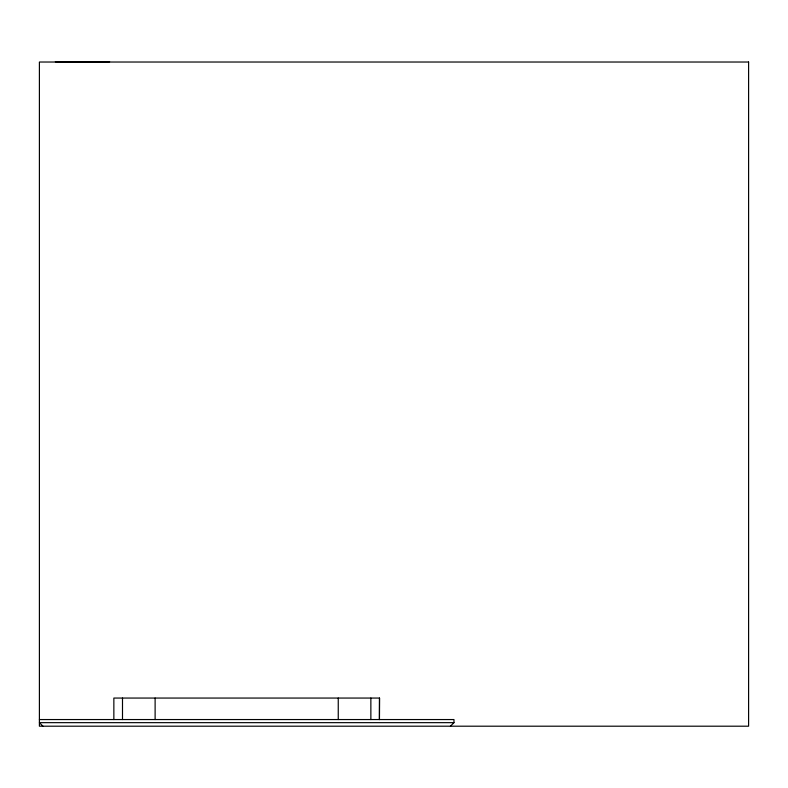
<?xml version="1.0" encoding="UTF-8"?>
<svg xmlns="http://www.w3.org/2000/svg" width="788" height="788" viewBox="0 0 788 788"><rect width="100%" height="100%" fill="white"/><g stroke="black" fill="none" stroke-linecap="round" stroke-linejoin="round"><path stroke-width="1.18" d="M379.511 698.06L379.432 719.552L379.511 698.06L113.856 698.06L113.856 719.552M450.421 726.201L453.967 722.655L453.967 719.552L39.4 719.552M55.347 61.799L109.63 61.799M453.967 722.655L39.4 722.655L42.946 726.201M370.862 698.06L370.862 719.552M338.249 698.06L338.249 719.552M155.118 698.06L155.118 719.552M122.495 698.06L122.495 719.552M748.6 62.025L39.4 62.025L39.4 726.201L748.6 726.201L748.6 62.025"/></g></svg>
